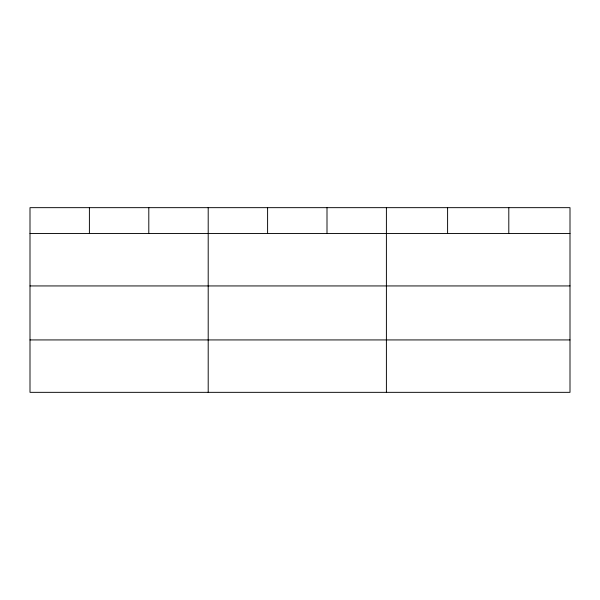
<?xml version="1.0" encoding="UTF-8"?>
<svg xmlns="http://www.w3.org/2000/svg" width="600" height="600" viewBox="0 0 600 600"><rect width="100%" height="100%" fill="white"/><g stroke="black" fill="none" stroke-linecap="round" stroke-linejoin="round"><path stroke-width="0.9" d="M570 285.938L570 207.66L30 207.66L30 392.34L570 392.34L570 285.938L30 285.938M30 233.528L570 233.528M30 339.93L570 339.93M508.8 207.66L508.8 233.528M447.6 207.66L447.6 233.528M386.4 207.66L386.4 392.34M327 207.66L327 233.528M267.6 207.66L267.6 233.528M208.2 207.66L208.2 392.34M148.8 207.66L148.8 233.528M89.4 207.66L89.4 233.528"/></g></svg>
